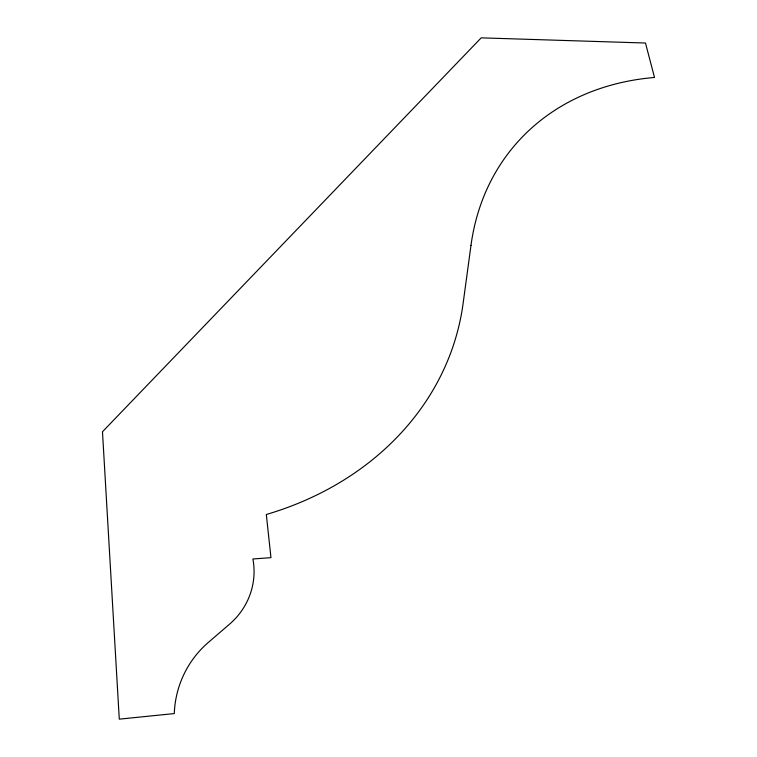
<?xml version="1.0" encoding="UTF-8"?>
<svg xmlns="http://www.w3.org/2000/svg" width="757" height="757" viewBox="0 0 757 757"><rect width="100%" height="100%" fill="white"/><g stroke="black" fill="none" stroke-linecap="round" stroke-linejoin="round"><path stroke-width="1.14" d="M470.986 245.363L463.104 303.51A317.789 269.918 10.2 0 1 266.313 514.495L270.959 557.663L252.895 558.978A73.647 70.638 -0.2 0 1 229.626 624.09L208.184 642.57A98.069 96.224 85.7 0 0 174.28 713.577L119.284 719.15L102.479 431.755L481.197 37.85L645.475 43.026L654.521 77.469A293.744 231.245 40.3 0 0 470.986 245.363"/></g></svg>
